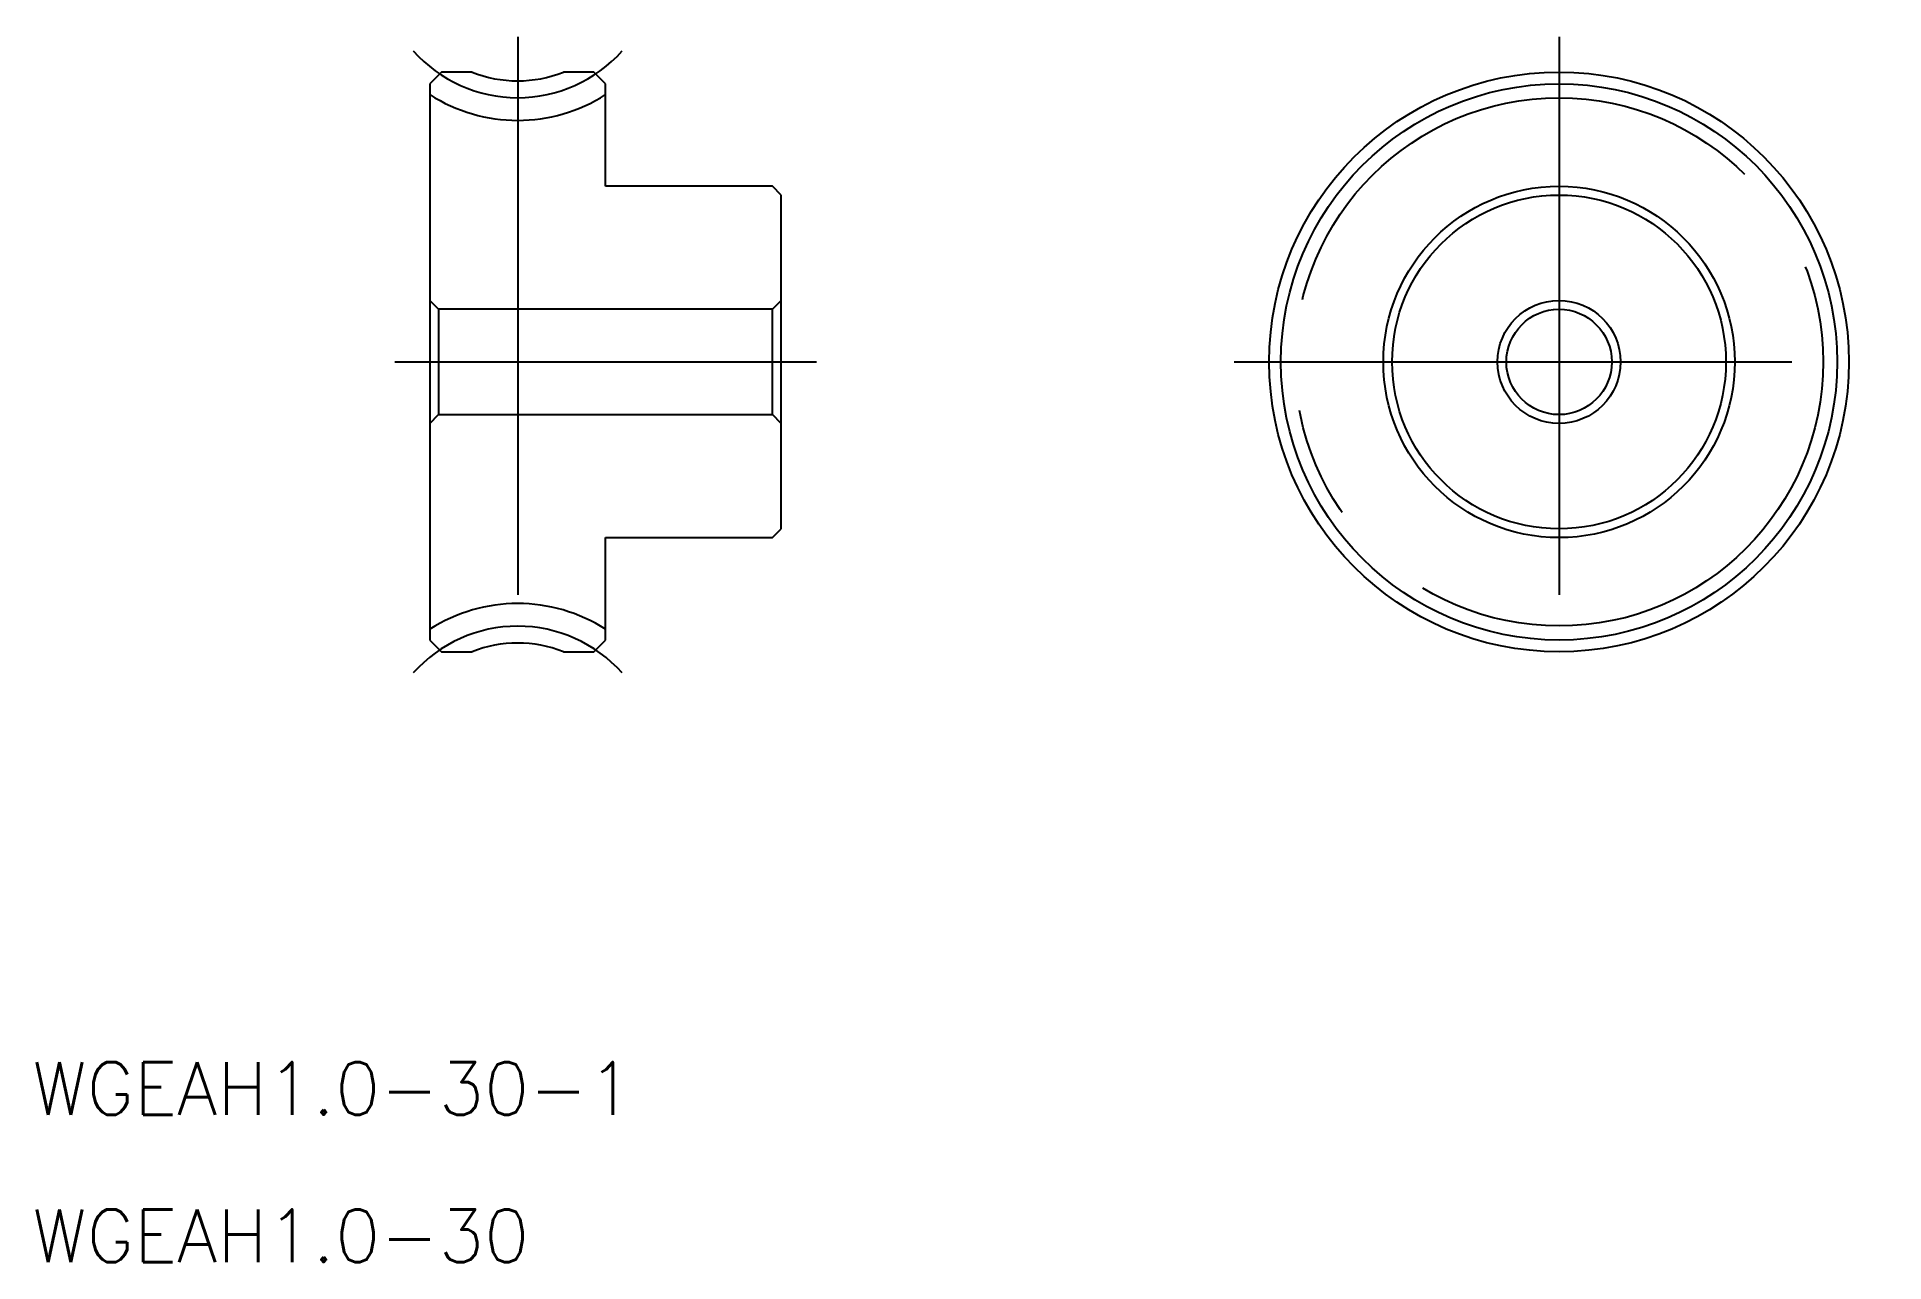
# Model space of a CAD drawing. Extents: x -22 to 83, y -51 to 18.
import ezdxf

# ---------------------------------------------------------------- set-up
doc = ezdxf.new("R2010")
doc.units = 0
doc.linetypes.add('CENTER', pattern=[50.8, 31.75, -6.35, 6.35, -6.35])
doc.layers.get('0').update_dxf_attribs({"linetype": 'CONTINUOUS'})
doc.layers.add('CENTER', color=1, linetype='CENTER')
doc.styles.get("Standard").update_dxf_attribs({"font": 'txt.shx', "height": 3, "bigfont": 'bigfont.shx'})

msp = doc.modelspace()

# ---------------------------------------------------------------- linework, layer by layer
at = {"color": 7, "linetype": 'CONTINUOUS'}
for p, q in [((0.67, 16.5), (0, 15.83)), ((0, 15.83), (0, -3.5)), ((2.4, 16.5), (0.67, 16.5)), ((9.33, 16.5), (7.6, 16.5)), ((10, 15.83), (9.33, 16.5)), ((10, 10), (10, 15.83)), ((19.5, 10), (10, 10)), ((20, 9.5), (19.5, 10)), ((20, -9.5), (20, 9.5)), ((0, 3.5), (0.5, 3)), ((20, 3.5), (19.5, 3)), ((0.5, 3), (0.5, -3)), ((19.5, 3), (0.5, 3)), ((19.5, -3), (19.5, 3)), ((0, -3.5), (0.5, -3)), ((0.5, -3), (19.5, -3)), ((20, -3.5), (19.5, -3)), ((0, -3.5), (0, -15.83)), ((10, -10), (19.5, -10)), ((10, -15.83), (10, -10)), ((19.5, -10), (20, -9.5)), ((0, -15.83), (0.67, -16.5)), ((0.67, -16.5), (2.4, -16.5)), ((7.6, -16.5), (9.33, -16.5)), ((9.33, -16.5), (10, -15.83))]:
    msp.add_line(p, q, dxfattribs=at)
for radius in [16.5, 15.83, 10, 9.5, 3.5, 3]:
    msp.add_circle((64.28, 0), radius, dxfattribs=at)
for centre, radius, start, end in [((5, 23), 7, 248.2132, 291.7868), ((5, 23), 9.25, 237.2796, 302.7204), ((5, -23), 9.25, 57.2796, 122.7204), ((5, -23), 7, 68.2132, 111.7868)]:
    msp.add_arc(centre, radius, start, end, dxfattribs=at)
at = {"layer": 'CENTER', "color": 1, "linetype": 'CENTER'}
for p, q in [((5, 18.5), (5, -18.5)), ((64.28, 18.5), (64.28, -18.5)), ((-2, 0), (22, 0)), ((45.78, 0), (82.78, 0))]:
    msp.add_line(p, q, dxfattribs=at)
msp.add_circle((64.28, 0), 15.03, dxfattribs=at)
for centre, start, end in [((5, 23), 221.7031, 318.2969), ((5, -23), 41.7031, 138.2969)]:
    msp.add_arc(centre, 7.96, start, end, dxfattribs=at)

# ---------------------------------------------------------------- texts
at = {"color": 7, "linetype": 'CONTINUOUS'}
for s, p in [('WGEAH1.0-30-1', (-22.63, -42.85)), ('WGEAH1.0-30', (-22.63, -51.24))]:
    msp.add_text(s, height=3, dxfattribs=at).set_placement(p)

doc.saveas('drawing.dxf')
